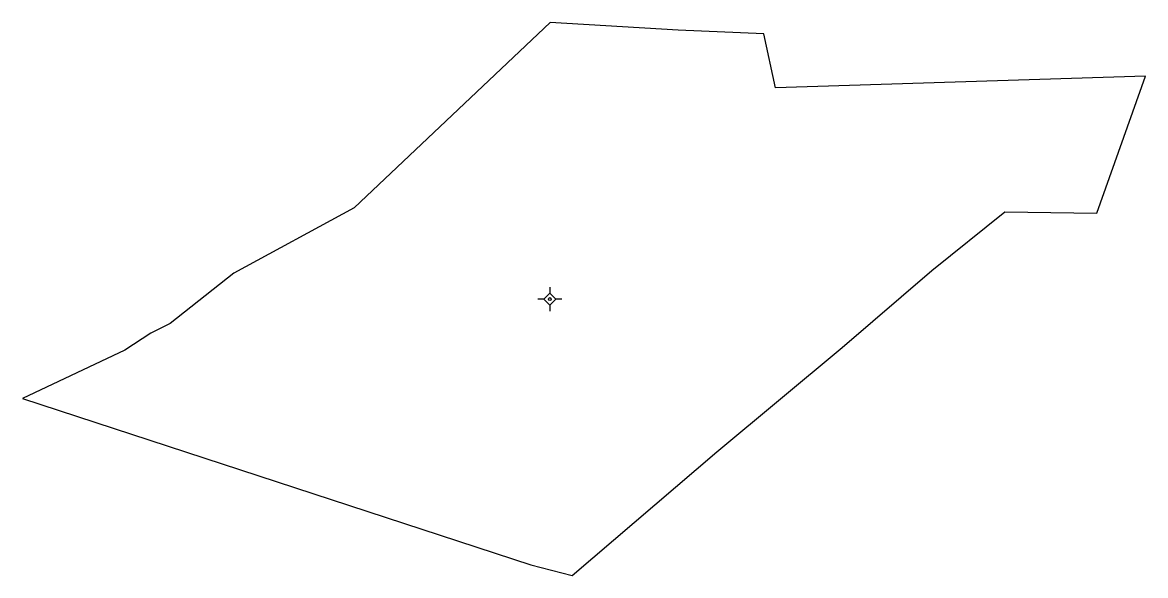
# Model space of a CAD drawing. Extents: x 551084 to 554510, y 1838080 to 1840221.
# Drawn here: x 551084.5 to 551201.4, y 1840163.1 to 1840220.7 of the extents above; entities that cross this region are included whole.
import ezdxf

# ---------------------------------------------------------------- set-up
doc = ezdxf.new("R2010")
doc.units = 0
doc.layers.add('Level 11', color=7, linetype='Continuous')
doc.layers.add('Level 19', color=7, linetype='Continuous')

msp = doc.modelspace()

# ---------------------------------------------------------------- linework, layer by layer
at = {"layer": 'Level 11'}
for p, q in [((551139.37, 1840193.15), (551139.37, 1840192.525)), ((551138.745, 1840191.9), (551138.12, 1840191.9)), ((551139.37, 1840192.525), (551138.745, 1840191.9)), ((551138.745, 1840191.9), (551139.37, 1840191.275)), ((551139.995, 1840191.9), (551139.37, 1840192.525)), ((551139.37, 1840191.275), (551139.995, 1840191.9)), ((551140.62, 1840191.9), (551139.995, 1840191.9)), ((551139.37, 1840191.275), (551139.37, 1840190.65))]:
    msp.add_line(p, q, dxfattribs=at)
msp.add_circle((551139.3698, 1840191.9), 0.15, dxfattribs=at)
at = {"layer": 'Level 19'}
msp.add_lwpolyline([(551201.3662, 1840215.1117), (551162.8466, 1840213.9116), (551161.6505, 1840219.5121), (551152.7176, 1840219.9122), (551139.3883, 1840220.7122), (551118.9985, 1840201.3904), (551106.4693, 1840194.5897), (551099.8541, 1840189.3492), (551097.8415, 1840188.3591), (551095.1443, 1840186.5689), (551084.4793, 1840181.5284), (551137.3922, 1840164.2068), (551141.6814, 1840163.0967), (551156.7593, 1840175.9979), (551169.7834, 1840186.859), (551179.1122, 1840194.8597), (551186.7089, 1840200.9903), (551196.3017, 1840200.8503), (551201.3662, 1840215.1117)], dxfattribs=at)

doc.saveas('drawing.dxf')
